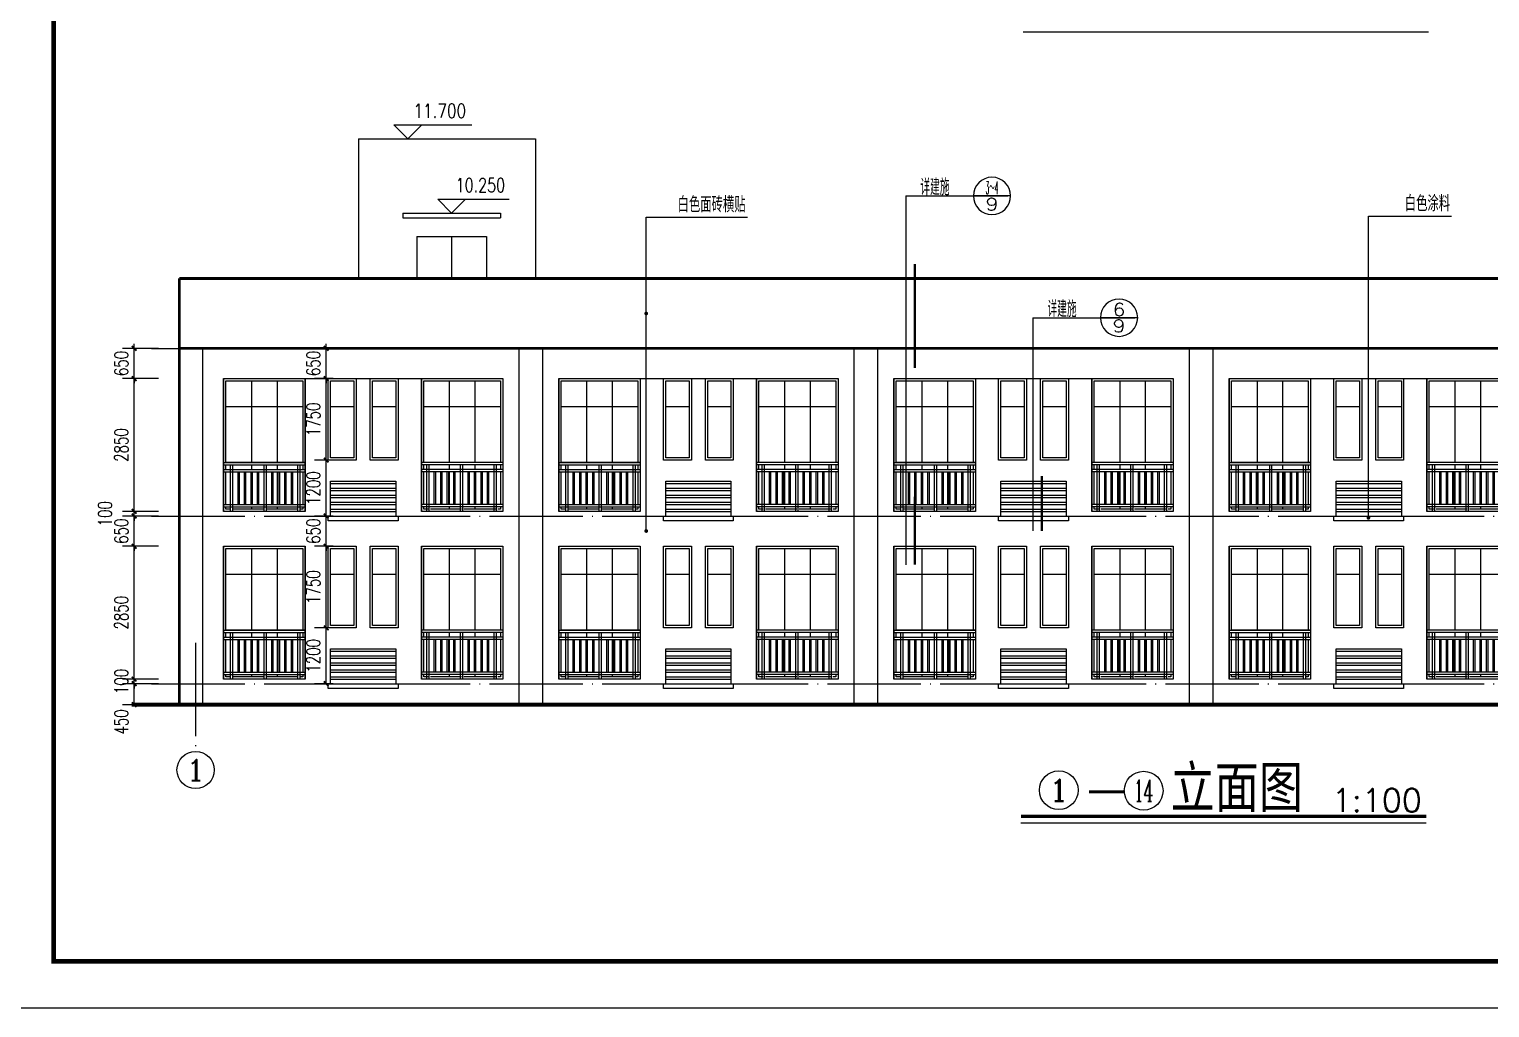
# Model space of a CAD drawing. Extents: x -105837 to 547563, y 466041 to 508041.
# Drawn here: x 191638 to 223012, y 466041 to 487048 of the extents above; entities that cross this region are included whole.
import ezdxf
from ezdxf.enums import TextEntityAlignment as Align

# ---------------------------------------------------------------- set-up
doc = ezdxf.new("R2010")
doc.units = 0
doc.header["$LTSCALE"] = 1000
doc.header["$MEASUREMENT"] = 0
doc.linetypes.add('DOTE', pattern=[2.42, 2, -0.2, 0.02, -0.2])
doc.layers.get('0').update_dxf_attribs({"linetype": 'CONTINUOUS'})
doc.layers.get('DEFPOINTS').update_dxf_attribs({"linetype": 'CONTINUOUS'})
for name, color, linetype in [('AXIS', 3, 'CONTINUOUS'), ('AXIS_TEXT', 7, 'CONTINUOUS'), ('DIM_LEAD', 3, 'CONTINUOUS'), ('DIM_SYMB', 3, 'CONTINUOUS'), ('DOTE', 1, 'DOTE'), ('PUB_DIM', 3, 'CONTINUOUS'), ('PUB_TEXT', 7, 'CONTINUOUS'), ('PUB_TITLE', 4, 'CONTINUOUS'), ('SOLID_HATCH', 251, 'CONTINUOUS'), ('S详图索引', 7, 'CONTINUOUS'), ('T', 21, 'CONTINUOUS')]:
    doc.layers.add(name, color=color, linetype=linetype)
doc.styles.add('_TCH_DIM', font='SIMPLEX', dxfattribs={"bigfont": 'GBCBIG'})
doc.styles.add('_TCH_DIM_T3', font='SIMPLEX', dxfattribs={"width": 0.705882, "bigfont": 'GBCBIG'})
doc.styles.add('COMP', font='COMPLEX', dxfattribs={"bigfont": 'hztxt'})
doc.styles.add('COMPLEX', font='COMPLEX.shx')
doc.styles.add('DIM_FONT', font='SIMPLEX.shx', dxfattribs={"width": 0.75})
doc.styles.get("Standard").update_dxf_attribs({"font": 'txt.shx', "bigfont": 'hzdx.shx'})
doc.styles.add('国标仿宋', font='SIMPLEX.shx', dxfattribs={"width": 0.75, "bigfont": 'gbhzfs.shx'})
doc.dimstyles.new('_TCH_ARCH&&100', dxfattribs={"dimtxt": 297.5, "dimasz": 100, "dimexe": 250, "dimexo": 300, "dimgap": 126.25, "dimtad": 1, "dimdec": 0, "dimzin": 0, "dimdsep": 46, "dimtxsty": '_TCH_DIM_T3', "dimblk": 'ARCHTICK', "dimcen": 0.09, "dimclrt": 7, "dimazin": 2, "dimtfac": 1, "dimtdec": 0, "dimtix": 1, "dimtmove": 2, "dimatfit": 3, "dimfxl": 1, "dimtolj": 1, "dimtzin": 0, "dimarcsym": 0})

# ---------------------------------------------------------------- blocks, each defined once
blk = doc.blocks.new('13')
blk.add_lwpolyline([(282941, 114858), (284691, 114858), (284691, 112008), (282941, 112008)], close=True)
at = {"layer": 'T'}
for p, q in [((283541, 114808), (283541, 113058)), ((284091, 114808), (284091, 113058)), ((282991, 114258), (284641, 114258)), ((284691, 113058), (282991, 113058)), ((283541, 113008), (283541, 112908)), ((284091, 113008), (284091, 112908)), ((283541, 112858), (283541, 112158)), ((284091, 112858), (284091, 112158)), ((283541, 112108), (283541, 112058)), ((284091, 112108), (284091, 112058))]:
    blk.add_line(p, q, dxfattribs=at)
for points in [[(282991, 113058), (282991, 114808), (284641, 114808), (284641, 113058)], [(282991, 112908), (282991, 113008)], [(284641, 113008), (284641, 112908)], [(282991, 112158), (282991, 112858)], [(284641, 112858), (284641, 112158)], [(283086, 112058), (282991, 112058), (282991, 112108)], [(283806, 112058), (283136, 112058)], [(284531, 112058), (283856, 112058)], [(284641, 112108), (284641, 112058), (284581, 112058)]]:
    blk.add_lwpolyline(points, dxfattribs=at)
blk = doc.blocks.new('LG3')
at = {"color": 163, "linetype": 'Continuous'}
for p, q in [((1016666, 455107), (1018416, 455107)), ((1016666, 455057), (1018416, 455057)), ((1016666, 454957), (1018416, 454957)), ((1016811, 455057), (1016811, 454057)), ((1016861, 455057), (1016861, 454057)), ((1017531, 455057), (1017531, 454057)), ((1017581, 455057), (1017581, 454057)), ((1018256, 455057), (1018256, 454057)), ((1018306, 455057), (1018306, 454057)), ((1016666, 454907), (1018416, 454907)), ((1016971, 454907), (1016971, 454207)), ((1017001, 454907), (1017001, 454207)), ((1017111, 454907), (1017111, 454207)), ((1017141, 454907), (1017141, 454207)), ((1017251, 454907), (1017251, 454207)), ((1017281, 454907), (1017281, 454207)), ((1017391, 454907), (1017391, 454207)), ((1017421, 454907), (1017421, 454207)), ((1017696, 454907), (1017696, 454207)), ((1017726, 454907), (1017726, 454207)), ((1017836, 454907), (1017836, 454207)), ((1017866, 454907), (1017866, 454207)), ((1017976, 454907), (1017976, 454207)), ((1018006, 454907), (1018006, 454207)), ((1018116, 454907), (1018116, 454207)), ((1018146, 454907), (1018146, 454207)), ((1016666, 454207), (1018416, 454207)), ((1016666, 454157), (1018416, 454157))]:
    blk.add_line(p, q, dxfattribs=at)
blk = doc.blocks.new('_axiso')
blk.add_circle((0, 0), 0.5)
at = {"layer": 'AXIS_TEXT', "style": 'COMPLEX', "width": 1.041667}
blk.add_attdef('A', text='', height=0.56, dxfattribs=at).set_placement((-0.25, -0.28), (0.25, -0.28), align=Align.FIT)
blk = doc.blocks.new('_INDEX')
blk.add_line((-0.5, 0), (0.5, 0))
blk.add_circle((0, 0), 0.5)
at = {"style": 'COMP'}
for tag, width, p, p2 in [('1', 2.333333, (-0.17, 0.05), (0.17, 0.05)), ('-', 1.166667, (-0.17, -0.39), (0.17, -0.39))]:
    blk.add_attdef(tag, text='', height=0.34, dxfattribs=dict(at, width=width)).set_placement(p, p2, align=Align.FIT)
blk = doc.blocks.new('_ArchTick')
at = {"color": 0, "linetype": 'ByBlock', "const_width": 0.4}
blk.add_lwpolyline([(-0.5, -0.5), (0.5, 0.5)], dxfattribs=at)
blk = doc.blocks.new('*D897')
at = {"layer": 'DEFPOINTS', "color": 0, "transparency": 16777216}
for p in [(193891, 472997), (194718, 472997), (194718, 472547)]:
    blk.add_point(p, dxfattribs=at)
at = {"layer": 'PUB_DIM', "color": 0, "lineweight": -2, "transparency": 16777216}
for p, q in [((194418, 472997), (193641, 472997)), ((193891, 472547), (193891, 472997)), ((194418, 472547), (193641, 472547))]:
    blk.add_line(p, q, dxfattribs=at)
at = {"layer": 'PUB_DIM', "color": 0, "lineweight": -2, "transparency": 16777216, "xscale": 100, "yscale": 100, "zscale": 100}
for p, rotation in [((193891, 472997), 90), ((193891, 472547), 270)]:
    blk.add_blockref('_ArchTick', p, dxfattribs=dict(at, rotation=rotation))
at = {"layer": 'PUB_DIM', "color": 7, "transparency": 16777216, "insert": (193616, 472177), "char_height": 297.5, "attachment_point": 5, "rotation": 90, "style": '_TCH_DIM_T3'}
blk.add_mtext('\\A1;450', dxfattribs=at)
blk = doc.blocks.new('*D898')
at = {"layer": 'DEFPOINTS', "color": 0, "transparency": 16777216}
for p in [(193891, 473097), (194718, 473097), (194718, 472997)]:
    blk.add_point(p, dxfattribs=at)
at = {"layer": 'PUB_DIM', "color": 0, "lineweight": -2, "transparency": 16777216}
for p, q in [((193891, 473097), (193891, 473197)), ((194418, 473097), (193641, 473097)), ((194418, 472997), (193641, 472997)), ((193891, 472997), (193891, 473097)), ((193891, 472997), (193891, 472897))]:
    blk.add_line(p, q, dxfattribs=at)
at = {"layer": 'PUB_DIM', "color": 0, "lineweight": -2, "transparency": 16777216, "xscale": 100, "yscale": 100, "zscale": 100}
for p, rotation in [((193891, 473097), 270), ((193891, 472997), 90)]:
    blk.add_blockref('_ArchTick', p, dxfattribs=dict(at, rotation=rotation))
at = {"layer": 'PUB_DIM', "color": 7, "transparency": 16777216, "insert": (193616, 473047), "char_height": 297.5, "attachment_point": 5, "rotation": 90, "style": '_TCH_DIM_T3'}
blk.add_mtext('\\A1;100', dxfattribs=at)
blk = doc.blocks.new('*D899')
at = {"layer": 'DEFPOINTS', "color": 0, "transparency": 16777216}
for p in [(193891, 475947), (194718, 475947), (194718, 473097)]:
    blk.add_point(p, dxfattribs=at)
at = {"layer": 'PUB_DIM', "color": 0, "lineweight": -2, "transparency": 16777216}
for p, q in [((194418, 475947), (193641, 475947)), ((193891, 473097), (193891, 475947)), ((194418, 473097), (193641, 473097))]:
    blk.add_line(p, q, dxfattribs=at)
at = {"layer": 'PUB_DIM', "color": 0, "lineweight": -2, "transparency": 16777216, "xscale": 100, "yscale": 100, "zscale": 100}
for p, rotation in [((193891, 475947), 90), ((193891, 473097), 270)]:
    blk.add_blockref('_ArchTick', p, dxfattribs=dict(at, rotation=rotation))
at = {"layer": 'PUB_DIM', "color": 7, "transparency": 16777216, "insert": (193616, 474522), "char_height": 297.5, "attachment_point": 5, "rotation": 90, "style": '_TCH_DIM_T3'}
blk.add_mtext('\\A1;2850', dxfattribs=at)
blk = doc.blocks.new('*D900')
at = {"layer": 'DEFPOINTS', "color": 0, "transparency": 16777216}
for p in [(193891, 476597), (194718, 476597), (194718, 475947)]:
    blk.add_point(p, dxfattribs=at)
at = {"layer": 'PUB_DIM', "color": 0, "lineweight": -2, "transparency": 16777216}
for p, q in [((194418, 476597), (193641, 476597)), ((193891, 476597), (193891, 476697)), ((193891, 475947), (193891, 476597)), ((194418, 475947), (193641, 475947)), ((193891, 475947), (193891, 475847))]:
    blk.add_line(p, q, dxfattribs=at)
at = {"layer": 'PUB_DIM', "color": 0, "lineweight": -2, "transparency": 16777216, "xscale": 100, "yscale": 100, "zscale": 100}
for p, rotation in [((193891, 476597), 270), ((193891, 475947), 90)]:
    blk.add_blockref('_ArchTick', p, dxfattribs=dict(at, rotation=rotation))
at = {"layer": 'PUB_DIM', "color": 7, "transparency": 16777216, "insert": (193616, 476272), "char_height": 297.5, "attachment_point": 5, "rotation": 90, "style": '_TCH_DIM_T3'}
blk.add_mtext('\\A1;650', dxfattribs=at)
blk = doc.blocks.new('*D901')
at = {"layer": 'DEFPOINTS', "color": 0, "transparency": 16777216}
for p in [(193891, 476697), (194718, 476697), (194718, 476597)]:
    blk.add_point(p, dxfattribs=at)
at = {"layer": 'PUB_DIM', "color": 0, "lineweight": -2, "transparency": 16777216}
for p, q in [((194418, 476697), (193641, 476697)), ((194418, 476597), (193641, 476597)), ((193891, 476697), (193891, 476797)), ((193891, 476597), (193891, 476697)), ((193891, 476597), (193891, 476497))]:
    blk.add_line(p, q, dxfattribs=at)
at = {"layer": 'PUB_DIM', "color": 0, "lineweight": -2, "transparency": 16777216, "xscale": 100, "yscale": 100, "zscale": 100}
for p, rotation in [((193891, 476697), 270), ((193891, 476597), 90)]:
    blk.add_blockref('_ArchTick', p, dxfattribs=dict(at, rotation=rotation))
at = {"layer": 'PUB_DIM', "color": 7, "transparency": 16777216, "insert": (193266, 476647), "char_height": 297.5, "attachment_point": 5, "rotation": 90, "style": '_TCH_DIM_T3'}
blk.add_mtext('\\A1;100', dxfattribs=at)
blk = doc.blocks.new('*D902')
at = {"layer": 'DEFPOINTS', "color": 0, "transparency": 16777216}
for p in [(193891, 479547), (194718, 479547), (194718, 476697)]:
    blk.add_point(p, dxfattribs=at)
at = {"layer": 'PUB_DIM', "color": 0, "lineweight": -2, "transparency": 16777216}
for p, q in [((194418, 479547), (193641, 479547)), ((193891, 476697), (193891, 479547)), ((194418, 476697), (193641, 476697))]:
    blk.add_line(p, q, dxfattribs=at)
at = {"layer": 'PUB_DIM', "color": 0, "lineweight": -2, "transparency": 16777216, "xscale": 100, "yscale": 100, "zscale": 100}
for p, rotation in [((193891, 479547), 90), ((193891, 476697), 270)]:
    blk.add_blockref('_ArchTick', p, dxfattribs=dict(at, rotation=rotation))
at = {"layer": 'PUB_DIM', "color": 7, "transparency": 16777216, "insert": (193616, 478122), "char_height": 297.5, "attachment_point": 5, "rotation": 90, "style": '_TCH_DIM_T3'}
blk.add_mtext('\\A1;2850', dxfattribs=at)
blk = doc.blocks.new('*D903')
at = {"layer": 'DEFPOINTS', "color": 0, "transparency": 16777216}
for p in [(193891, 480197), (194718, 480197), (194718, 479547)]:
    blk.add_point(p, dxfattribs=at)
at = {"layer": 'PUB_DIM', "color": 0, "lineweight": -2, "transparency": 16777216}
for p, q in [((194418, 480197), (193641, 480197)), ((193891, 480197), (193891, 480297)), ((193891, 479547), (193891, 480197)), ((194418, 479547), (193641, 479547)), ((193891, 479547), (193891, 479447))]:
    blk.add_line(p, q, dxfattribs=at)
at = {"layer": 'PUB_DIM', "color": 0, "lineweight": -2, "transparency": 16777216, "xscale": 100, "yscale": 100, "zscale": 100}
for p, rotation in [((193891, 480197), 270), ((193891, 479547), 90)]:
    blk.add_blockref('_ArchTick', p, dxfattribs=dict(at, rotation=rotation))
at = {"layer": 'PUB_DIM', "color": 7, "transparency": 16777216, "insert": (193616, 479872), "char_height": 297.5, "attachment_point": 5, "rotation": 90, "style": '_TCH_DIM_T3'}
blk.add_mtext('\\A1;650', dxfattribs=at)
blk = doc.blocks.new('*D952')
at = {"layer": 'DEFPOINTS', "color": 0, "transparency": 16777216}
for p in [(198017, 480197), (198467, 480197), (198467, 479547)]:
    blk.add_point(p, dxfattribs=at)
at = {"layer": 'PUB_DIM', "color": 0, "lineweight": -2, "transparency": 16777216}
for p, q in [((198167, 480197), (197767, 480197)), ((198017, 480197), (198017, 480297)), ((198017, 479547), (198017, 480197)), ((198167, 479547), (197767, 479547)), ((198017, 479547), (198017, 479447))]:
    blk.add_line(p, q, dxfattribs=at)
at = {"layer": 'PUB_DIM', "color": 0, "lineweight": -2, "transparency": 16777216, "xscale": 100, "yscale": 100, "zscale": 100}
for p, rotation in [((198017, 480197), 270), ((198017, 479547), 90)]:
    blk.add_blockref('_ArchTick', p, dxfattribs=dict(at, rotation=rotation))
at = {"layer": 'PUB_DIM', "color": 7, "transparency": 16777216, "insert": (197742, 479872), "char_height": 297.5, "attachment_point": 5, "rotation": 90, "style": '_TCH_DIM_T3'}
blk.add_mtext('\\A1;650', dxfattribs=at)
blk = doc.blocks.new('*D953')
at = {"layer": 'DEFPOINTS', "color": 0, "transparency": 16777216}
for p in [(198017, 479547), (198467, 479547), (198467, 477797)]:
    blk.add_point(p, dxfattribs=at)
at = {"layer": 'PUB_DIM', "color": 0, "lineweight": -2, "transparency": 16777216}
for p, q in [((198167, 479547), (197767, 479547)), ((198017, 477797), (198017, 479547)), ((198167, 477797), (197767, 477797))]:
    blk.add_line(p, q, dxfattribs=at)
at = {"layer": 'PUB_DIM', "color": 0, "lineweight": -2, "transparency": 16777216, "xscale": 100, "yscale": 100, "zscale": 100}
for p, rotation in [((198017, 479547), 90), ((198017, 477797), 270)]:
    blk.add_blockref('_ArchTick', p, dxfattribs=dict(at, rotation=rotation))
at = {"layer": 'PUB_DIM', "color": 7, "transparency": 16777216, "insert": (197742, 478672), "char_height": 297.5, "attachment_point": 5, "rotation": 90, "style": '_TCH_DIM_T3'}
blk.add_mtext('\\A1;1750', dxfattribs=at)
blk = doc.blocks.new('*D954')
at = {"layer": 'DEFPOINTS', "color": 0, "transparency": 16777216}
for p in [(198017, 477797), (198467, 477797), (198467, 476597)]:
    blk.add_point(p, dxfattribs=at)
at = {"layer": 'PUB_DIM', "color": 0, "lineweight": -2, "transparency": 16777216}
for p, q in [((198167, 477797), (197767, 477797)), ((198017, 476597), (198017, 477797)), ((198167, 476597), (197767, 476597))]:
    blk.add_line(p, q, dxfattribs=at)
at = {"layer": 'PUB_DIM', "color": 0, "lineweight": -2, "transparency": 16777216, "xscale": 100, "yscale": 100, "zscale": 100}
for p, rotation in [((198017, 477797), 90), ((198017, 476597), 270)]:
    blk.add_blockref('_ArchTick', p, dxfattribs=dict(at, rotation=rotation))
at = {"layer": 'PUB_DIM', "color": 7, "transparency": 16777216, "insert": (197742, 477197), "char_height": 297.5, "attachment_point": 5, "rotation": 90, "style": '_TCH_DIM_T3'}
blk.add_mtext('\\A1;1200', dxfattribs=at)
blk = doc.blocks.new('*D955')
at = {"layer": 'DEFPOINTS', "color": 0, "transparency": 16777216}
for p in [(198017, 476597), (198467, 476597), (198467, 475947)]:
    blk.add_point(p, dxfattribs=at)
at = {"layer": 'PUB_DIM', "color": 0, "lineweight": -2, "transparency": 16777216}
for p, q in [((198167, 476597), (197767, 476597)), ((198017, 476597), (198017, 476697)), ((198017, 475947), (198017, 476597)), ((198167, 475947), (197767, 475947)), ((198017, 475947), (198017, 475847))]:
    blk.add_line(p, q, dxfattribs=at)
at = {"layer": 'PUB_DIM', "color": 0, "lineweight": -2, "transparency": 16777216, "xscale": 100, "yscale": 100, "zscale": 100}
for p, rotation in [((198017, 476597), 270), ((198017, 475947), 90)]:
    blk.add_blockref('_ArchTick', p, dxfattribs=dict(at, rotation=rotation))
at = {"layer": 'PUB_DIM', "color": 7, "transparency": 16777216, "insert": (197742, 476272), "char_height": 297.5, "attachment_point": 5, "rotation": 90, "style": '_TCH_DIM_T3'}
blk.add_mtext('\\A1;650', dxfattribs=at)
blk = doc.blocks.new('*D956')
at = {"layer": 'DEFPOINTS', "color": 0, "transparency": 16777216}
for p in [(198017, 475947), (198467, 475947), (198467, 474197)]:
    blk.add_point(p, dxfattribs=at)
at = {"layer": 'PUB_DIM', "color": 0, "lineweight": -2, "transparency": 16777216}
for p, q in [((198167, 475947), (197767, 475947)), ((198017, 474197), (198017, 475947)), ((198167, 474197), (197767, 474197))]:
    blk.add_line(p, q, dxfattribs=at)
at = {"layer": 'PUB_DIM', "color": 0, "lineweight": -2, "transparency": 16777216, "xscale": 100, "yscale": 100, "zscale": 100}
for p, rotation in [((198017, 475947), 90), ((198017, 474197), 270)]:
    blk.add_blockref('_ArchTick', p, dxfattribs=dict(at, rotation=rotation))
at = {"layer": 'PUB_DIM', "color": 7, "transparency": 16777216, "insert": (197742, 475072), "char_height": 297.5, "attachment_point": 5, "rotation": 90, "style": '_TCH_DIM_T3'}
blk.add_mtext('\\A1;1750', dxfattribs=at)
blk = doc.blocks.new('*D957')
at = {"layer": 'DEFPOINTS', "color": 0, "transparency": 16777216}
for p in [(198017, 474197), (198467, 474197), (198467, 472997)]:
    blk.add_point(p, dxfattribs=at)
at = {"layer": 'PUB_DIM', "color": 0, "lineweight": -2, "transparency": 16777216}
for p, q in [((198167, 474197), (197767, 474197)), ((198017, 472997), (198017, 474197)), ((198167, 472997), (197767, 472997))]:
    blk.add_line(p, q, dxfattribs=at)
at = {"layer": 'PUB_DIM', "color": 0, "lineweight": -2, "transparency": 16777216, "xscale": 100, "yscale": 100, "zscale": 100}
for p, rotation in [((198017, 474197), 90), ((198017, 472997), 270)]:
    blk.add_blockref('_ArchTick', p, dxfattribs=dict(at, rotation=rotation))
at = {"layer": 'PUB_DIM', "color": 7, "transparency": 16777216, "insert": (197742, 473597), "char_height": 297.5, "attachment_point": 5, "rotation": 90, "style": '_TCH_DIM_T3'}
blk.add_mtext('\\A1;1200', dxfattribs=at)

msp = doc.modelspace()

# ---------------------------------------------------------------- linework, layer by layer
for p, q in [((198711.82161, 484697.42869, -326125.57455), (202511.82161, 484697.42869, -326125.57455)), ((198711.82161, 484697.42869, -326125.57455), (198711.82161, 481697.42869, -326125.57455)), ((202511.82161, 484697.42869, -326125.57455), (202511.82161, 481697.42869, -326125.57455)), ((199661.82161, 483097.42869, -326125.57455), (201761.82161, 483097.42869, -326125.57455)), ((199661.82161, 483097.42869, -326125.57455), (199661.82161, 482997.42869, -326125.57455)), ((199661.82161, 482997.42869, -326125.57455), (201761.82161, 482997.42869, -326125.57455)), ((199961.82161, 482597.42869, -326125.57455), (201461.82161, 482597.42869, -326125.57455)), ((199961.82161, 482597.42869, -326125.57455), (199961.82161, 481697.42869, -326125.57455)), ((200711.82161, 482597.42869, -326125.57455), (200711.82161, 481697.42869, -326125.57455)), ((201461.82161, 482597.42869, -326125.57455), (201461.82161, 481697.42869, -326125.57455)), ((195362.26051, 480197.42869, -326125.57455), (195362.26051, 472547.42869, -1272.79221)), ((202161.82161, 472547.42869, -1272.79221), (202161.82161, 480197.42869, -356290.47577)), ((202661.82161, 480197.42869, -356290.47577), (202661.82161, 472547.42869, -1272.79221)), ((209361.82161, 472547.42869, -1272.79221), (209361.82161, 480197.42869, -356290.47577)), ((209861.82161, 480197.42869, -356290.47577), (209861.82161, 472547.42869, -1272.79221)), ((216561.82161, 472547.42869, -1272.79221), (216561.82161, 480197.42869, -356290.47577)), ((217061.82161, 480197.42869, -356290.47577), (217061.82161, 472547.42869, -1272.79221)), ((195811.82161, 479547.42869, -326125.57455), (201811.82161, 479547.42869, -326125.57455)), ((195811.82161, 479547.42869, -326125.57455), (195811.82161, 476697.42869, -326125.57455)), ((197561.82161, 479547.42869, -326125.57455), (197561.82161, 476697.42869, -326125.57455)), ((200061.82161, 479547.42869, -326125.57455), (200061.82161, 476697.42869, -326125.57455)), ((201811.82161, 479547.42869, -326125.57455), (201811.82161, 476697.42869, -326125.57455)), ((203011.82161, 479547.42869, -326125.57455), (209011.82161, 479547.42869, -326125.57455)), ((203011.82161, 479547.42869, -326125.57455), (203011.82161, 476697.42869, -326125.57455)), ((204761.82161, 479547.42869, -326125.57455), (204761.82161, 476697.42869, -326125.57455)), ((207261.82161, 479547.42869, -326125.57455), (207261.82161, 476697.42869, -326125.57455)), ((209011.82161, 479547.42869, -326125.57455), (209011.82161, 476697.42869, -326125.57455)), ((210211.82161, 479547.42869, -326125.57455), (216211.82161, 479547.42869, -326125.57455)), ((210211.82161, 479547.42869, -326125.57455), (210211.82161, 476697.42869, -326125.57455)), ((211961.82161, 479547.42869, -326125.57455), (211961.82161, 476697.42869, -326125.57455)), ((214461.82161, 479547.42869, -326125.57455), (214461.82161, 476697.42869, -326125.57455)), ((216211.82161, 479547.42869, -326125.57455), (216211.82161, 476697.42869, -326125.57455)), ((217411.82161, 479547.42869, -326125.57455), (223411.82161, 479547.42869, -326125.57455)), ((217411.82161, 479547.42869, -326125.57455), (217411.82161, 476697.42869, -326125.57455)), ((219161.82161, 479547.42869, -326125.57455), (219161.82161, 476697.42869, -326125.57455)), ((221661.82161, 479547.42869, -326125.57455), (221661.82161, 476697.42869, -326125.57455)), ((198111.82161, 478947.42869, -326125.57455), (198611.82161, 478947.42869, -326125.57455)), ((199011.82161, 478947.42869, -326125.57455), (199511.82161, 478947.42869, -326125.57455)), ((205311.82161, 478947.42869, -326125.57455), (205811.82161, 478947.42869, -326125.57455)), ((206211.82161, 478947.42869, -326125.57455), (206711.82161, 478947.42869, -326125.57455)), ((212511.82161, 478947.42869, -326125.57455), (213011.82161, 478947.42869, -326125.57455)), ((213411.82161, 478947.42869, -326125.57455), (213911.82161, 478947.42869, -326125.57455)), ((219711.82161, 478947.42869, -326125.57455), (220211.82161, 478947.42869, -326125.57455)), ((220611.82161, 478947.42869, -326125.57455), (221111.82161, 478947.42869, -326125.57455)), ((197561.82161, 476697.42869, -326125.57455), (195811.82161, 476697.42869, -326125.57455)), ((198061.82161, 476597.42869, -326125.57455), (199561.82161, 476597.42869, -326125.57455)), ((198061.82161, 476497.42869, -326125.57455), (198061.82161, 476597.42869, -326125.57455)), ((199561.82161, 476597.42869, -326125.57455), (199561.82161, 476497.42869, -326125.57455)), ((201811.82161, 476697.42869, -326125.57455), (200061.82161, 476697.42869, -326125.57455)), ((204761.82161, 476697.42869, -326125.57455), (203011.82161, 476697.42869, -326125.57455)), ((205261.82161, 476497.42869, -326125.57455), (205261.82161, 476597.42869, -326125.57455)), ((205261.82161, 476597.42869, -326125.57455), (206761.82161, 476597.42869, -326125.57455)), ((206761.82161, 476597.42869, -326125.57455), (206761.82161, 476497.42869, -326125.57455)), ((209011.82161, 476697.42869, -326125.57455), (207261.82161, 476697.42869, -326125.57455)), ((211961.82161, 476697.42869, -326125.57455), (210211.82161, 476697.42869, -326125.57455)), ((212461.82161, 476597.42869, -326125.57455), (213961.82161, 476597.42869, -326125.57455)), ((212461.82161, 476497.42869, -326125.57455), (212461.82161, 476597.42869, -326125.57455)), ((213961.82161, 476597.42869, -326125.57455), (213961.82161, 476497.42869, -326125.57455)), ((216211.82161, 476697.42869, -326125.57455), (214461.82161, 476697.42869, -326125.57455)), ((219161.82161, 476697.42869, -326125.57455), (217411.82161, 476697.42869, -326125.57455)), ((219661.82161, 476597.42869, -326125.57455), (221161.82161, 476597.42869, -326125.57455)), ((219661.82161, 476497.42869, -326125.57455), (219661.82161, 476597.42869, -326125.57455)), ((221161.82161, 476597.42869, -326125.57455), (221161.82161, 476497.42869, -326125.57455)), ((223411.82161, 476697.42869, -326125.57455), (221661.82161, 476697.42869, -326125.57455)), ((199561.82161, 476497.42869, -326125.57455), (198061.82161, 476497.42869, -326125.57455)), ((206761.82161, 476497.42869, -326125.57455), (205261.82161, 476497.42869, -326125.57455)), ((213961.82161, 476497.42869, -326125.57455), (212461.82161, 476497.42869, -326125.57455)), ((221161.82161, 476497.42869, -326125.57455), (219661.82161, 476497.42869, -326125.57455)), ((195811.82161, 475947.42869, -1272.79221), (195811.82161, 473097.42869, -1272.79221)), ((197561.82161, 475947.42869, -1272.79221), (197561.82161, 473097.42869, -1272.79221)), ((200061.82161, 475947.42869, -1272.79221), (200061.82161, 473097.42869, -1272.79221)), ((201811.82161, 475947.42869, -1272.79221), (201811.82161, 473097.42869, -1272.79221)), ((203011.82161, 475947.42869, -1272.79221), (203011.82161, 473097.42869, -1272.79221)), ((204761.82161, 475947.42869, -1272.79221), (204761.82161, 473097.42869, -1272.79221)), ((207261.82161, 475947.42869, -1272.79221), (207261.82161, 473097.42869, -1272.79221)), ((209011.82161, 475947.42869, -1272.79221), (209011.82161, 473097.42869, -1272.79221)), ((210211.82161, 475947.42869, -1272.79221), (210211.82161, 473097.42869, -1272.79221)), ((211961.82161, 475947.42869, -1272.79221), (211961.82161, 473097.42869, -1272.79221)), ((214461.82161, 475947.42869, -1272.79221), (214461.82161, 473097.42869, -1272.79221)), ((216211.82161, 475947.42869, -1272.79221), (216211.82161, 473097.42869, -1272.79221)), ((217411.82161, 475947.42869, -1272.79221), (217411.82161, 473097.42869, -1272.79221)), ((219161.82161, 475947.42869, -1272.79221), (219161.82161, 473097.42869, -1272.79221)), ((221661.82161, 475947.42869, -1272.79221), (221661.82161, 473097.42869, -1272.79221)), ((198111.82161, 475347.42869, -1272.79221), (198611.82161, 475347.42869, -1272.79221)), ((199011.82161, 475347.42869, -1272.79221), (199511.82161, 475347.42869, -1272.79221)), ((205311.82161, 475347.42869, -1272.79221), (205811.82161, 475347.42869, -1272.79221)), ((206211.82161, 475347.42869, -1272.79221), (206711.82161, 475347.42869, -1272.79221)), ((212511.82161, 475347.42869, -1272.79221), (213011.82161, 475347.42869, -1272.79221)), ((213411.82161, 475347.42869, -1272.79221), (213911.82161, 475347.42869, -1272.79221)), ((219711.82161, 475347.42869, -1272.79221), (220211.82161, 475347.42869, -1272.79221)), ((220611.82161, 475347.42869, -1272.79221), (221111.82161, 475347.42869, -1272.79221)), ((197561.82161, 473097.42869, -1272.79221), (195811.82161, 473097.42869, -1272.79221)), ((198061.82161, 472997.42869, -1272.79221), (199561.82161, 472997.42869, -1272.79221)), ((198061.82161, 472897.42869, -1272.79221), (198061.82161, 472997.42869, -1272.79221)), ((199561.82161, 472897.42869, -1272.79221), (198061.82161, 472897.42869, -1272.79221)), ((199561.82161, 472997.42869, -1272.79221), (199561.82161, 472897.42869, -1272.79221)), ((201811.82161, 473097.42869, -1272.79221), (200061.82161, 473097.42869, -1272.79221)), ((204761.82161, 473097.42869, -1272.79221), (203011.82161, 473097.42869, -1272.79221)), ((205261.82161, 472897.42869, -1272.79221), (205261.82161, 472997.42869, -1272.79221)), ((205261.82161, 472997.42869, -1272.79221), (206761.82161, 472997.42869, -1272.79221)), ((206761.82161, 472897.42869, -1272.79221), (205261.82161, 472897.42869, -1272.79221)), ((206761.82161, 472997.42869, -1272.79221), (206761.82161, 472897.42869, -1272.79221)), ((209011.82161, 473097.42869, -1272.79221), (207261.82161, 473097.42869, -1272.79221)), ((211961.82161, 473097.42869, -1272.79221), (210211.82161, 473097.42869, -1272.79221)), ((212461.82161, 472997.42869, -1272.79221), (213961.82161, 472997.42869, -1272.79221)), ((212461.82161, 472897.42869, -1272.79221), (212461.82161, 472997.42869, -1272.79221)), ((213961.82161, 472897.42869, -1272.79221), (212461.82161, 472897.42869, -1272.79221)), ((213961.82161, 472997.42869, -1272.79221), (213961.82161, 472897.42869, -1272.79221)), ((216211.82161, 473097.42869, -1272.79221), (214461.82161, 473097.42869, -1272.79221)), ((219161.82161, 473097.42869, -1272.79221), (217411.82161, 473097.42869, -1272.79221)), ((219661.82161, 472997.42869, -1272.79221), (221161.82161, 472997.42869, -1272.79221)), ((219661.82161, 472897.42869, -1272.79221), (219661.82161, 472997.42869, -1272.79221)), ((221161.82161, 472897.42869, -1272.79221), (219661.82161, 472897.42869, -1272.79221)), ((221161.82161, 472997.42869, -1272.79221), (221161.82161, 472897.42869, -1272.79221)), ((223411.82161, 473097.42869, -1272.79221), (221661.82161, 473097.42869, -1272.79221))]:
    msp.add_line(p, q)
at = {"color": 8, "linetype": 'Continuous'}
msp.add_line((201761.82161, 483097.42869, -326125.57455), (201761.82161, 482997.42869, -326125.57455), dxfattribs=at)
at = {"color": 163, "linetype": 'Continuous'}
for p, q in [((198111.82161, 477347.42869, -326125.57455), (199511.82161, 477347.42869, -326125.57455)), ((198111.82161, 476597.42869, -326125.57455), (198111.82161, 477347.42869, -326125.57455)), ((198111.82161, 477297.42869, -326125.57455), (199511.82161, 477297.42869, -326125.57455)), ((198111.82161, 477197.42869, -326125.57455), (199511.82161, 477197.42869, -326125.57455)), ((199511.82161, 477347.42869, -326125.57455), (199511.82161, 476597.42869, -326125.57455)), ((205311.82161, 476597.42869, -326125.57455), (205311.82161, 477347.42869, -326125.57455)), ((205311.82161, 477347.42869, -326125.57455), (206711.82161, 477347.42869, -326125.57455)), ((205311.82161, 477297.42869, -326125.57455), (206711.82161, 477297.42869, -326125.57455)), ((205311.82161, 477197.42869, -326125.57455), (206711.82161, 477197.42869, -326125.57455)), ((206711.82161, 477347.42869, -326125.57455), (206711.82161, 476597.42869, -326125.57455)), ((212511.82161, 477347.42869, -326125.57455), (213911.82161, 477347.42869, -326125.57455)), ((212511.82161, 476597.42869, -326125.57455), (212511.82161, 477347.42869, -326125.57455)), ((212511.82161, 477297.42869, -326125.57455), (213911.82161, 477297.42869, -326125.57455)), ((212511.82161, 477197.42869, -326125.57455), (213911.82161, 477197.42869, -326125.57455)), ((213911.82161, 477347.42869, -326125.57455), (213911.82161, 476597.42869, -326125.57455)), ((219711.82161, 477347.42869, -326125.57455), (221111.82161, 477347.42869, -326125.57455)), ((219711.82161, 476597.42869, -326125.57455), (219711.82161, 477347.42869, -326125.57455)), ((219711.82161, 477297.42869, -326125.57455), (221111.82161, 477297.42869, -326125.57455)), ((219711.82161, 477197.42869, -326125.57455), (221111.82161, 477197.42869, -326125.57455)), ((221111.82161, 477347.42869, -326125.57455), (221111.82161, 476597.42869, -326125.57455)), ((198111.82161, 477147.42869, -326125.57455), (199511.82161, 477147.42869, -326125.57455)), ((198111.82161, 477047.42869, -326125.57455), (199511.82161, 477047.42869, -326125.57455)), ((198111.82161, 476997.42869, -326125.57455), (199511.82161, 476997.42869, -326125.57455)), ((198111.82161, 476897.42869, -326125.57455), (199511.82161, 476897.42869, -326125.57455)), ((205311.82161, 477147.42869, -326125.57455), (206711.82161, 477147.42869, -326125.57455)), ((205311.82161, 477047.42869, -326125.57455), (206711.82161, 477047.42869, -326125.57455)), ((205311.82161, 476997.42869, -326125.57455), (206711.82161, 476997.42869, -326125.57455)), ((205311.82161, 476897.42869, -326125.57455), (206711.82161, 476897.42869, -326125.57455)), ((212511.82161, 477147.42869, -326125.57455), (213911.82161, 477147.42869, -326125.57455)), ((212511.82161, 477047.42869, -326125.57455), (213911.82161, 477047.42869, -326125.57455)), ((212511.82161, 476997.42869, -326125.57455), (213911.82161, 476997.42869, -326125.57455)), ((212511.82161, 476897.42869, -326125.57455), (213911.82161, 476897.42869, -326125.57455)), ((219711.82161, 477147.42869, -326125.57455), (221111.82161, 477147.42869, -326125.57455)), ((219711.82161, 477047.42869, -326125.57455), (221111.82161, 477047.42869, -326125.57455)), ((219711.82161, 476997.42869, -326125.57455), (221111.82161, 476997.42869, -326125.57455)), ((219711.82161, 476897.42869, -326125.57455), (221111.82161, 476897.42869, -326125.57455)), ((198111.82161, 476847.42869, -326125.57455), (199511.82161, 476847.42869, -326125.57455)), ((198111.82161, 476747.42869, -326125.57455), (199511.82161, 476747.42869, -326125.57455)), ((198111.82161, 476697.42869, -326125.57455), (199511.82161, 476697.42869, -326125.57455)), ((205311.82161, 476847.42869, -326125.57455), (206711.82161, 476847.42869, -326125.57455)), ((205311.82161, 476747.42869, -326125.57455), (206711.82161, 476747.42869, -326125.57455)), ((205311.82161, 476697.42869, -326125.57455), (206711.82161, 476697.42869, -326125.57455)), ((212511.82161, 476847.42869, -326125.57455), (213911.82161, 476847.42869, -326125.57455)), ((212511.82161, 476747.42869, -326125.57455), (213911.82161, 476747.42869, -326125.57455)), ((212511.82161, 476697.42869, -326125.57455), (213911.82161, 476697.42869, -326125.57455)), ((219711.82161, 476847.42869, -326125.57455), (221111.82161, 476847.42869, -326125.57455)), ((219711.82161, 476747.42869, -326125.57455), (221111.82161, 476747.42869, -326125.57455)), ((219711.82161, 476697.42869, -326125.57455), (221111.82161, 476697.42869, -326125.57455)), ((198111.82161, 473747.42869, -1272.79221), (199511.82161, 473747.42869, -1272.79221)), ((198111.82161, 472997.42869, -1272.79221), (198111.82161, 473747.42869, -1272.79221)), ((199511.82161, 473747.42869, -1272.79221), (199511.82161, 472997.42869, -1272.79221)), ((205311.82161, 472997.42869, -1272.79221), (205311.82161, 473747.42869, -1272.79221)), ((205311.82161, 473747.42869, -1272.79221), (206711.82161, 473747.42869, -1272.79221)), ((206711.82161, 473747.42869, -1272.79221), (206711.82161, 472997.42869, -1272.79221)), ((212511.82161, 473747.42869, -1272.79221), (213911.82161, 473747.42869, -1272.79221)), ((212511.82161, 472997.42869, -1272.79221), (212511.82161, 473747.42869, -1272.79221)), ((213911.82161, 473747.42869, -1272.79221), (213911.82161, 472997.42869, -1272.79221)), ((219711.82161, 473747.42869, -1272.79221), (221111.82161, 473747.42869, -1272.79221)), ((219711.82161, 472997.42869, -1272.79221), (219711.82161, 473747.42869, -1272.79221)), ((221111.82161, 473747.42869, -1272.79221), (221111.82161, 472997.42869, -1272.79221)), ((198111.82161, 473697.42869, -1272.79221), (199511.82161, 473697.42869, -1272.79221)), ((198111.82161, 473597.42869, -1272.79221), (199511.82161, 473597.42869, -1272.79221)), ((198111.82161, 473547.42869, -1272.79221), (199511.82161, 473547.42869, -1272.79221)), ((198111.82161, 473447.42869, -1272.79221), (199511.82161, 473447.42869, -1272.79221)), ((205311.82161, 473697.42869, -1272.79221), (206711.82161, 473697.42869, -1272.79221)), ((205311.82161, 473597.42869, -1272.79221), (206711.82161, 473597.42869, -1272.79221)), ((205311.82161, 473547.42869, -1272.79221), (206711.82161, 473547.42869, -1272.79221)), ((205311.82161, 473447.42869, -1272.79221), (206711.82161, 473447.42869, -1272.79221)), ((212511.82161, 473697.42869, -1272.79221), (213911.82161, 473697.42869, -1272.79221)), ((212511.82161, 473597.42869, -1272.79221), (213911.82161, 473597.42869, -1272.79221)), ((212511.82161, 473547.42869, -1272.79221), (213911.82161, 473547.42869, -1272.79221)), ((212511.82161, 473447.42869, -1272.79221), (213911.82161, 473447.42869, -1272.79221)), ((219711.82161, 473697.42869, -1272.79221), (221111.82161, 473697.42869, -1272.79221)), ((219711.82161, 473597.42869, -1272.79221), (221111.82161, 473597.42869, -1272.79221)), ((219711.82161, 473547.42869, -1272.79221), (221111.82161, 473547.42869, -1272.79221)), ((219711.82161, 473447.42869, -1272.79221), (221111.82161, 473447.42869, -1272.79221)), ((198111.82161, 473397.42869, -1272.79221), (199511.82161, 473397.42869, -1272.79221)), ((198111.82161, 473297.42869, -1272.79221), (199511.82161, 473297.42869, -1272.79221)), ((198111.82161, 473247.42869, -1272.79221), (199511.82161, 473247.42869, -1272.79221)), ((198111.82161, 473147.42869, -1272.79221), (199511.82161, 473147.42869, -1272.79221)), ((205311.82161, 473397.42869, -1272.79221), (206711.82161, 473397.42869, -1272.79221)), ((205311.82161, 473297.42869, -1272.79221), (206711.82161, 473297.42869, -1272.79221)), ((205311.82161, 473247.42869, -1272.79221), (206711.82161, 473247.42869, -1272.79221)), ((205311.82161, 473147.42869, -1272.79221), (206711.82161, 473147.42869, -1272.79221)), ((212511.82161, 473397.42869, -1272.79221), (213911.82161, 473397.42869, -1272.79221)), ((212511.82161, 473297.42869, -1272.79221), (213911.82161, 473297.42869, -1272.79221)), ((212511.82161, 473247.42869, -1272.79221), (213911.82161, 473247.42869, -1272.79221)), ((212511.82161, 473147.42869, -1272.79221), (213911.82161, 473147.42869, -1272.79221)), ((219711.82161, 473397.42869, -1272.79221), (221111.82161, 473397.42869, -1272.79221)), ((219711.82161, 473297.42869, -1272.79221), (221111.82161, 473297.42869, -1272.79221)), ((219711.82161, 473247.42869, -1272.79221), (221111.82161, 473247.42869, -1272.79221)), ((219711.82161, 473147.42869, -1272.79221), (221111.82161, 473147.42869, -1272.79221)), ((198111.82161, 473097.42869, -1272.79221), (199511.82161, 473097.42869, -1272.79221)), ((205311.82161, 473097.42869, -1272.79221), (206711.82161, 473097.42869, -1272.79221)), ((212511.82161, 473097.42869, -1272.79221), (213911.82161, 473097.42869, -1272.79221)), ((219711.82161, 473097.42869, -1272.79221), (221111.82161, 473097.42869, -1272.79221))]:
    msp.add_line(p, q, dxfattribs=at)
for points, const_width, elevation in [([(194862.26051, 481697.42869), (194862.26051, 472547.42869)], 60, -1272.79221), ([(194862.26051, 481697.42869), (242361.82161, 481697.42869), (242361.82161, 472547.42869)], 60, -1272.79221), ([(242361.82161, 480197.42869), (194862.26051, 480197.42869)], 60, -326125.57455), ([(193837.66301, 472547.42869), (244468.28582, 472547.42869)], 80, -1272.79221)]:
    msp.add_lwpolyline(points, dxfattribs=dict(const_width=const_width, elevation=elevation))
at = {"elevation": -1272.79221}
for points in [[(198061.82161, 479547.42869), (198661.82161, 479547.42869), (198661.82161, 477797.42869), (198061.82161, 477797.42869)], [(198111.82161, 479497.42869), (198611.82161, 479497.42869), (198611.82161, 477847.42869), (198111.82161, 477847.42869)], [(198961.82161, 479547.42869), (199561.82161, 479547.42869), (199561.82161, 477797.42869), (198961.82161, 477797.42869)], [(199011.82161, 479497.42869), (199511.82161, 479497.42869), (199511.82161, 477847.42869), (199011.82161, 477847.42869)], [(205261.82161, 479547.42869), (205861.82161, 479547.42869), (205861.82161, 477797.42869), (205261.82161, 477797.42869)], [(205311.82161, 479497.42869), (205811.82161, 479497.42869), (205811.82161, 477847.42869), (205311.82161, 477847.42869)], [(206161.82161, 479547.42869), (206761.82161, 479547.42869), (206761.82161, 477797.42869), (206161.82161, 477797.42869)], [(206211.82161, 479497.42869), (206711.82161, 479497.42869), (206711.82161, 477847.42869), (206211.82161, 477847.42869)], [(212461.82161, 479547.42869), (213061.82161, 479547.42869), (213061.82161, 477797.42869), (212461.82161, 477797.42869)], [(212511.82161, 479497.42869), (213011.82161, 479497.42869), (213011.82161, 477847.42869), (212511.82161, 477847.42869)], [(213361.82161, 479547.42869), (213961.82161, 479547.42869), (213961.82161, 477797.42869), (213361.82161, 477797.42869)], [(213411.82161, 479497.42869), (213911.82161, 479497.42869), (213911.82161, 477847.42869), (213411.82161, 477847.42869)], [(219661.82161, 479547.42869), (220261.82161, 479547.42869), (220261.82161, 477797.42869), (219661.82161, 477797.42869)], [(219711.82161, 479497.42869), (220211.82161, 479497.42869), (220211.82161, 477847.42869), (219711.82161, 477847.42869)], [(220561.82161, 479547.42869), (221161.82161, 479547.42869), (221161.82161, 477797.42869), (220561.82161, 477797.42869)], [(220611.82161, 479497.42869), (221111.82161, 479497.42869), (221111.82161, 477847.42869), (220611.82161, 477847.42869)], [(198061.82161, 475947.42869), (198661.82161, 475947.42869), (198661.82161, 474197.42869), (198061.82161, 474197.42869)], [(198961.82161, 475947.42869), (199561.82161, 475947.42869), (199561.82161, 474197.42869), (198961.82161, 474197.42869)], [(205261.82161, 475947.42869), (205861.82161, 475947.42869), (205861.82161, 474197.42869), (205261.82161, 474197.42869)], [(206161.82161, 475947.42869), (206761.82161, 475947.42869), (206761.82161, 474197.42869), (206161.82161, 474197.42869)], [(212461.82161, 475947.42869), (213061.82161, 475947.42869), (213061.82161, 474197.42869), (212461.82161, 474197.42869)], [(213361.82161, 475947.42869), (213961.82161, 475947.42869), (213961.82161, 474197.42869), (213361.82161, 474197.42869)], [(219661.82161, 475947.42869), (220261.82161, 475947.42869), (220261.82161, 474197.42869), (219661.82161, 474197.42869)], [(220561.82161, 475947.42869), (221161.82161, 475947.42869), (221161.82161, 474197.42869), (220561.82161, 474197.42869)], [(198111.82161, 475897.42869), (198611.82161, 475897.42869), (198611.82161, 474247.42869), (198111.82161, 474247.42869)], [(199011.82161, 475897.42869), (199511.82161, 475897.42869), (199511.82161, 474247.42869), (199011.82161, 474247.42869)], [(205311.82161, 475897.42869), (205811.82161, 475897.42869), (205811.82161, 474247.42869), (205311.82161, 474247.42869)], [(206211.82161, 475897.42869), (206711.82161, 475897.42869), (206711.82161, 474247.42869), (206211.82161, 474247.42869)], [(212511.82161, 475897.42869), (213011.82161, 475897.42869), (213011.82161, 474247.42869), (212511.82161, 474247.42869)], [(213411.82161, 475897.42869), (213911.82161, 475897.42869), (213911.82161, 474247.42869), (213411.82161, 474247.42869)], [(219711.82161, 475897.42869), (220211.82161, 475897.42869), (220211.82161, 474247.42869), (219711.82161, 474247.42869)], [(220611.82161, 475897.42869), (221111.82161, 475897.42869), (221111.82161, 474247.42869), (220611.82161, 474247.42869)]]:
    msp.add_lwpolyline(points, close=True, dxfattribs=at)
at = {"layer": 'DIM_LEAD'}
for p, q in [((210469.20638, 483469.77904), (210469.20638, 475546.45502)), ((210469.20638, 483469.77904), (212659.89279, 483469.77904)), ((204891.36492, 476275.98275), (204891.36492, 483011.45012)), ((204891.36492, 480945.28417), (204891.36492, 483011.45012)), ((204891.36492, 483011.45012), (207063.96157, 483011.45012)), ((220405.00543, 476558.82308), (220405.00543, 483035.07154)), ((220405.00543, 483035.07154), (222191.86926, 483035.07154)), ((213199.18372, 480854.30887, -326125.57455), (215389.87013, 480854.30887, -326125.57455)), ((213199.18372, 480854.30887, -326125.57455), (213199.18372, 476278.4372, -326125.57455))]:
    msp.add_line(p, q, dxfattribs=at)
at = {"layer": 'DIM_LEAD', "const_width": 50}
for points in [[(210658.10707, 482007.20692), (210658.10707, 479773.77685)], [(210658.10707, 477012.78191), (210658.10707, 475550.73914)]]:
    msp.add_lwpolyline(points, dxfattribs=at)
at = {"layer": 'DIM_LEAD', "const_width": 40}
for points in [[(204891.36492, 480925.28417, 1), (204891.36492, 480965.28417, 1)], [(220405.00543, 476538.82308, 1), (220405.00543, 476578.82308, 1)], [(204891.36492, 476255.98275, 1), (204891.36492, 476295.98275, 1)]]:
    msp.add_lwpolyline(points, format="xyb", close=True, dxfattribs=at)
at = {"layer": 'DIM_LEAD', "const_width": 50, "elevation": -326125.57455}
msp.add_lwpolyline([(213388.08442, 477457.4941), (213388.08442, 476278.4372)], dxfattribs=at)
at = {"layer": 'DIM_SYMB'}
msp.add_lwpolyline([(212988.97145, 486995.47608), (221696.08592, 486995.47608)], dxfattribs=at)
at = {"layer": 'DIM_SYMB', "const_width": 70, "elevation": -365.95658}
msp.add_lwpolyline([(212941.50225, 470152.33141), (221648.61672, 470152.33141)], dxfattribs=at)
at = {"layer": 'DIM_SYMB', "elevation": -365.95658}
msp.add_lwpolyline([(212941.50225, 470012.33141), (221648.61672, 470012.33141)], dxfattribs=at)
at = {"layer": 'DOTE'}
for p, q in [((194267.58449, 480197.42869, -326125.57455), (243547.42292, 480197.42869, -326125.57455)), ((194267.58449, 476597.42869, -1272.79221), (243547.42292, 476597.42869, -1272.79221)), ((195211.82161, 473874.77205, -1272.79221), (195211.82161, 471545.62961, -1272.79221)), ((194267.58449, 472997.42869, 323579.99014), (243547.42292, 472997.42869, 323579.99014))]:
    msp.add_line(p, q, dxfattribs=at)
at = {"layer": 'PUB_DIM'}
for p, q in [((199768.93757, 484697.42869, -326125.57455), (199468.93757, 484997.42869, -326125.57455)), ((199468.93757, 484997.42869, -326125.57455), (200068.93757, 484997.42869, -326125.57455)), ((199768.93757, 484997.42869, -326125.57455), (201146.08043, 484997.42869, -326125.57455)), ((200068.93757, 484997.42869, -326125.57455), (199768.93757, 484697.42869, -326125.57455)), ((200411.82161, 483397.42869, -326125.57455), (201011.82161, 483397.42869, -326125.57455)), ((200711.82161, 483097.42869, -326125.57455), (200411.82161, 483397.42869, -326125.57455)), ((201011.82161, 483397.42869, -326125.57455), (200711.82161, 483097.42869, -326125.57455)), ((200711.82161, 483397.42869, -326125.57455), (201946.10732, 483397.42869, -326125.57455))]:
    msp.add_line(p, q, dxfattribs=at)
at = {"layer": 'PUB_TITLE'}
msp.add_lwpolyline([(191163.01576, 466040.74173), (250563.01576, 466040.74173), (250563.01576, 508040.74173), (191163.01576, 508040.74173)], close=True, dxfattribs=at)
at = {"layer": 'PUB_TITLE', "const_width": 100}
msp.add_lwpolyline([(192163.01576, 467040.74173), (249563.01576, 467040.74173), (249563.01576, 507040.74173), (192163.01576, 507040.74173)], close=True, dxfattribs=at)

# ---------------------------------------------------------------- block references
for p in [(-87128.84768, 364689.41393, -1272.79221), (-82878.84768, 364689.41393, -1272.79221), (-79928.84768, 364689.41393, -1272.79221), (-75678.84768, 364689.41393, -1272.79221), (-72728.84768, 364689.41393, -1272.79221), (-68478.84768, 364689.41393, -1272.79221), (-65528.84768, 364689.41393, -1272.79221), (-61278.84768, 364689.41393, -1272.79221), (-87128.84768, 361089.41393, -1272.79221), (-82878.84768, 361089.41393, -1272.79221), (-79928.84768, 361089.41393, -1272.79221), (-75678.84768, 361089.41393, -1272.79221), (-72728.84768, 361089.41393, -1272.79221), (-68478.84768, 361089.41393, -1272.79221), (-65528.84768, 361089.41393, -1272.79221), (-61278.84768, 361089.41393, -1272.79221)]:
    msp.add_blockref('13', p)
at = {"layer": 'AXIS'}
ref = msp.add_blockref('_axiso', (195211.82161, 471145.62961, -1272.79221), dxfattribs=dict(at, xscale=800, yscale=800, zscale=800))
ref.add_attrib('A', '1', dxfattribs={"layer": 'AXIS_TEXT', "height": 448, "style": 'COMPLEX', "width": 2.083333}).set_placement((195011.82161, 470921.62961, -1272.79221), (195411.82161, 470921.62961, -1272.79221), align=Align.FIT)
ref = msp.add_blockref('_axiso', (213754.26148, 470711.59557, 447.49114), dxfattribs=dict(at, xscale=832, yscale=832, zscale=832))
ref.add_attrib('A', '1', dxfattribs={"layer": 'AXIS_TEXT', "height": 465.92, "style": 'COMPLEX', "width": 2.083333}).set_placement((213546.26148, 470478.63557, 447.49114), (213962.26148, 470478.63557, 447.49114), align=Align.FIT)
ref = msp.add_blockref('_axiso', (215576.41297, 470701.09671, 447.49114), dxfattribs=dict(at, xscale=832, yscale=832, zscale=832))
ref.add_attrib('A', '14', dxfattribs={"layer": 'AXIS_TEXT', "height": 465.92, "style": 'COMPLEX', "width": 0.604839}).set_placement((215368.41297, 470468.13671, 447.49114), (215784.41297, 470468.13671, 447.49114), align=Align.FIT)
at = {"layer": 'SOLID_HATCH'}
for p in [(-820854.6276, 22640.90064, -1272.79221), (-813654.6276, 22640.90064, -1272.79221), (-806454.6276, 22640.90064, -1272.79221), (-799254.6276, 22640.90064, -1272.79221), (-820854.6276, 19040.90064, -1272.79221), (-813654.6276, 19040.90064, -1272.79221), (-806454.6276, 19040.90064, -1272.79221), (-799254.6276, 19040.90064, -1272.79221)]:
    msp.add_blockref('LG3', p, dxfattribs=at)
at = {"layer": 'SOLID_HATCH', "xscale": -1}
for p in [(1218478.27081, 22640.90064, -1272.79221), (1225678.27081, 22640.90064, -1272.79221), (1232878.27081, 22640.90064, -1272.79221), (1240078.27081, 22640.90064, -1272.79221), (1218478.27081, 19040.90064, -1272.79221), (1225678.27081, 19040.90064, -1272.79221), (1232878.27081, 19040.90064, -1272.79221), (1240078.27081, 19040.90064, -1272.79221)]:
    msp.add_blockref('LG3', p, dxfattribs=at)
at = {"layer": 'S详图索引'}
ref = msp.add_blockref('_INDEX', (212318.1815, 483469.77904), dxfattribs=dict(at, xscale=-800, yscale=800, zscale=800))
ref.add_attrib('1', '3～4', dxfattribs={"layer": '0', "height": 272, "style": 'COMP', "width": 0.375}).set_placement((212182.1815, 483509.77904), (212454.1815, 483509.77904), align=Align.FIT)
ref.add_attrib('-', '9', dxfattribs={"layer": '0', "height": 272, "style": 'COMP', "width": 1.5}).set_placement((212182.1815, 483157.77904), (212454.1815, 483157.77904), align=Align.FIT)
ref = msp.add_blockref('_INDEX', (215048.15884, 480854.30887, -326125.57455), dxfattribs=dict(at, xscale=-800, yscale=800, zscale=800))
ref.add_attrib('1', '6', dxfattribs={"layer": '0', "height": 272, "style": 'COMP', "width": 1.5}).set_placement((214912.15884, 480894.30887, -326125.57455), (215184.15884, 480894.30887, -326125.57455), align=Align.FIT)
ref.add_attrib('-', '9', dxfattribs={"layer": '0', "height": 272, "style": 'COMP', "width": 1.5}).set_placement((214912.15884, 480542.30887, -326125.57455), (215184.15884, 480542.30887, -326125.57455), align=Align.FIT)

# ---------------------------------------------------------------- texts
at = {"layer": 'DIM_SYMB', "color": 7}
for s, height, p in [('立面图', 1000, (216152.32513, 470245.08731, -365.95658)), ('-', 1000, (214232.10425, 470245.08731, -365.95658)), ('1:100', 500, (219620.04529, 470245.08731, -365.95658))]:
    msp.add_text(s, height=height, dxfattribs=at).set_placement(p)
at = {"layer": 'PUB_DIM', "color": 7, "style": 'DIM_FONT'}
for s, width, p in [('11.700', 0.8, (200457.509, 485297.42869, -326125.57455)), ('10.250', 0.75, (201328.96446, 483697.42869, -326125.57455))]:
    msp.add_text(s, height=300, dxfattribs=dict(at, width=width)).set_placement(p, align=Align.MIDDLE)
at = {"layer": 'PUB_TEXT', "style": '_TCH_DIM'}
for s, p in [('白色面砖横贴', (205566.40837, 483116.45012)), ('白色涂料', (221185.80543, 483140.07154))]:
    msp.add_text(s, height=337.588652, dxfattribs=at).set_placement(p)
at = {"layer": 'S详图索引', "style": '国标仿宋', "width": 0.7}
for p in [(210780.57165, 483482.75572), (213510.549, 480867.28555, -326125.57455)]:
    msp.add_text('详建施', height=350, dxfattribs=at).set_placement(p)

# ---------------------------------------------------------------- dimensions: what is measured, and where the dimension line sits
at = {"layer": 'PUB_DIM'}
for p1, p2, distance, picture, middle in [((194717.66283, 479547.42869), (194717.66283, 480197.42869), 826.84493, '*D903', (193615.8179, 479872.42869)), ((198467.04348, 479547.42869), (198467.04348, 480197.42869), 450.33045, '*D952', (197741.71303, 479872.42869)), ((194717.66283, 476697.42869), (194717.66283, 479547.42869), 826.84493, '*D902', (193615.8179, 478122.42869)), ((198467.04348, 477797.42869), (198467.04348, 479547.42869), 450.33045, '*D953', (197741.71303, 478672.42869)), ((198467.04348, 476597.42869), (198467.04348, 477797.42869), 450.33045, '*D954', (197741.71303, 477197.42869)), ((194717.66283, 475947.42869), (194717.66283, 476597.42869), 826.84493, '*D900', (193615.8179, 476272.42869)), ((198467.04348, 475947.42869), (198467.04348, 476597.42869), 450.33045, '*D955', (197741.71303, 476272.42869)), ((194717.66283, 473097.42869), (194717.66283, 475947.42869), 826.84493, '*D899', (193615.8179, 474522.42869)), ((198467.04348, 474197.42869), (198467.04348, 475947.42869), 450.33045, '*D956', (197741.71303, 475072.42869)), ((198467.04348, 472997.42869), (198467.04348, 474197.42869), 450.33045, '*D957', (197741.71303, 473597.42869)), ((194717.66283, 472997.42869), (194717.66283, 473097.42869), 826.84493, '*D898', (193615.8179, 473047.42869))]:
    dim = msp.add_aligned_dim(p1=p1, p2=p2, distance=distance, dimstyle='_TCH_ARCH&&100', dxfattribs=at)
    dim.commit()
    dim.dimension.update_dxf_attribs({"geometry": picture, "text_midpoint": middle})
for base, p1, p2, picture, middle in [((193890.8179, 476697.42869), (194717.66283, 476597.42869), (194717.66283, 476697.42869), '*D901', (193265.8179, 476647.42869)), ((193890.8179, 472997.42869), (194717.66283, 472547.42869), (194717.66283, 472997.42869), '*D897', (193615.8179, 472177.42869))]:
    dim = msp.add_linear_dim(base=base, p1=p1, p2=p2, angle=90, dimstyle='_TCH_ARCH&&100', dxfattribs=at)
    dim.commit()
    dim.dimension.update_dxf_attribs({"geometry": picture, "text_midpoint": middle, "dimtype": 129})

doc.saveas('drawing.dxf')
